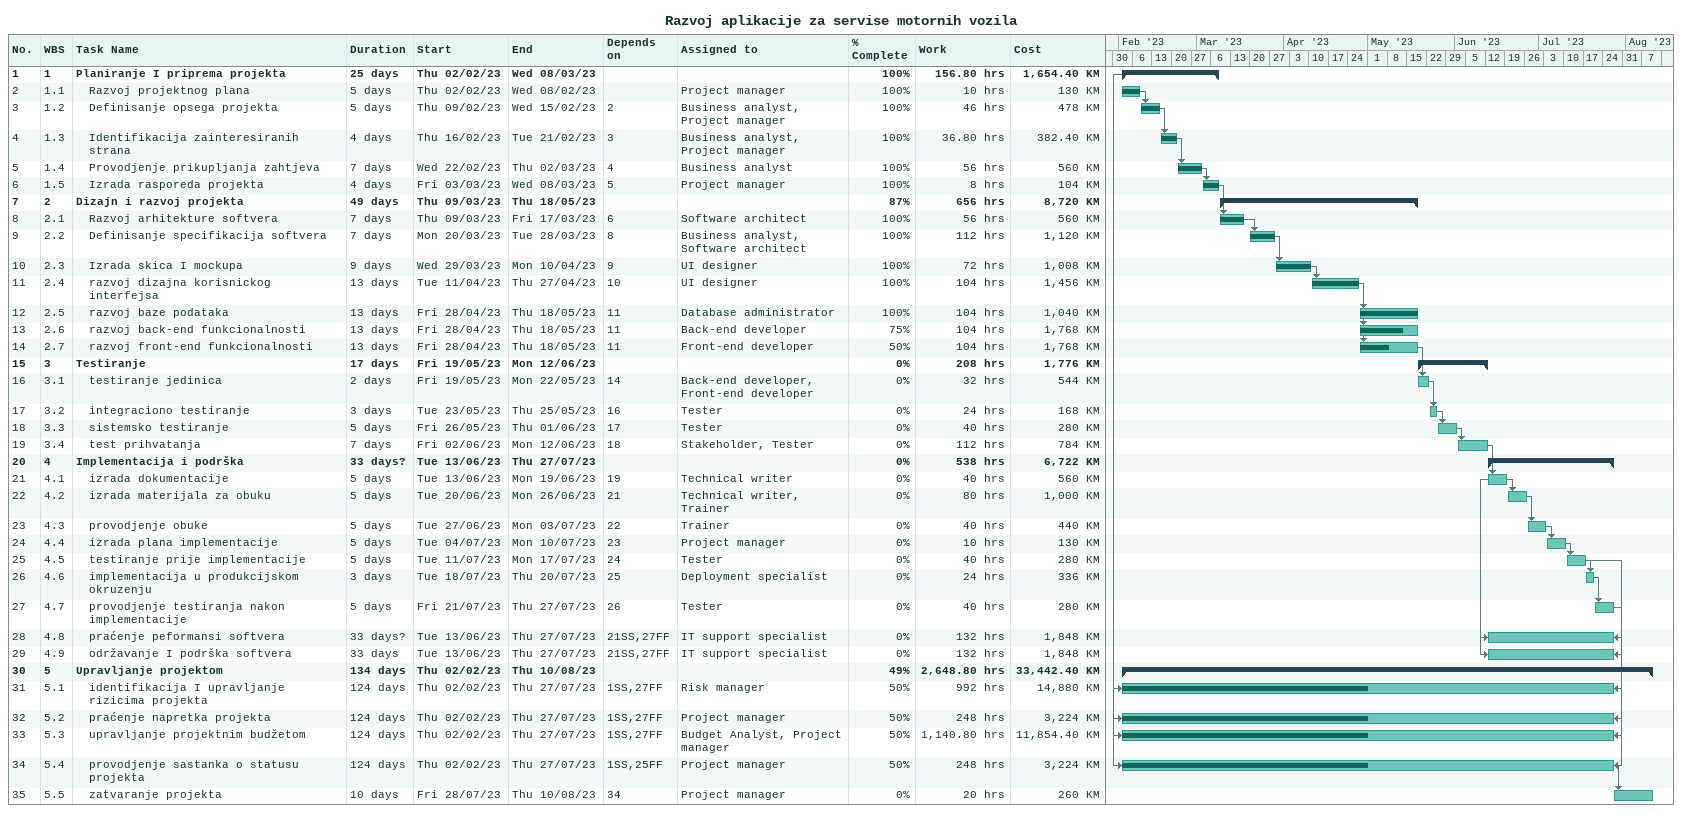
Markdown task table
Razvoj aplikacije za servise motornih vozila

| ID | WBS | Task | Duration | Start | Finish | Predecessors | Resources | % complete | Work (h) | Cost (KM) |
|---|---|---|---|---|---|---|---|---|---|---|
| 1 | 1 | **Planiranje I priprema projekta** | 25d | 2023-02-02 | 2023-03-08 |  |  | 100 | 156.80 | 1654.40 |
| 2 | 1.1 | Razvoj projektnog plana | 5d | 2023-02-02 | 2023-02-08 |  | Project manager | 100 | 10 | 130 |
| 3 | 1.2 | Definisanje opsega projekta | 5d | 2023-02-09 | 2023-02-15 | 2 | Business analyst, Project manager | 100 | 46 | 478 |
| 4 | 1.3 | Identifikacija zainteresiranih strana | 4d | 2023-02-16 | 2023-02-21 | 3 | Business analyst, Project manager | 100 | 36.80 | 382.40 |
| 5 | 1.4 | Provodjenje prikupljanja zahtjeva | 7d | 2023-02-22 | 2023-03-02 | 4 | Business analyst | 100 | 56 | 560 |
| 6 | 1.5 | Izrada rasporeda projekta | 4d | 2023-03-03 | 2023-03-08 | 5 | Project manager | 100 | 8 | 104 |
| 7 | 2 | **Dizajn i razvoj projekta** | 49d | 2023-03-09 | 2023-05-18 |  |  | 87 | 656 | 8720 |
| 8 | 2.1 | Razvoj arhitekture softvera | 7d | 2023-03-09 | 2023-03-17 | 6 | Software architect | 100 | 56 | 560 |
| 9 | 2.2 | Definisanje specifikacija softvera | 7d | 2023-03-20 | 2023-03-28 | 8 | Business analyst, Software architect | 100 | 112 | 1120 |
| 10 | 2.3 | Izrada skica I mockupa | 9d | 2023-03-29 | 2023-04-10 | 9 | UI designer | 100 | 72 | 1008 |
| 11 | 2.4 | razvoj dizajna korisnickog interfejsa | 13d | 2023-04-11 | 2023-04-27 | 10 | UI designer | 100 | 104 | 1456 |
| 12 | 2.5 | razvoj baze podataka | 13d | 2023-04-28 | 2023-05-18 | 11 | Database administrator | 100 | 104 | 1040 |
| 13 | 2.6 | razvoj back-end funkcionalnosti | 13d | 2023-04-28 | 2023-05-18 | 11 | Back-end developer | 75 | 104 | 1768 |
| 14 | 2.7 | razvoj front-end funkcionalnosti | 13d | 2023-04-28 | 2023-05-18 | 11 | Front-end developer | 50 | 104 | 1768 |
| 15 | 3 | **Testiranje** | 17d | 2023-05-19 | 2023-06-12 |  |  | 0 | 208 | 1776 |
| 16 | 3.1 | testiranje jedinica | 2d | 2023-05-19 | 2023-05-22 | 14 | Back-end developer, Front-end developer | 0 | 32 | 544 |
| 17 | 3.2 | integraciono testiranje | 3d | 2023-05-23 | 2023-05-25 | 16 | Tester | 0 | 24 | 168 |
| 18 | 3.3 | sistemsko testiranje | 5d | 2023-05-26 | 2023-06-01 | 17 | Tester | 0 | 40 | 280 |
| 19 | 3.4 | test prihvatanja | 7d | 2023-06-02 | 2023-06-12 | 18 | Stakeholder, Tester | 0 | 112 | 784 |
| 20 | 4 | **Implementacija i podrška** | 33d? | 2023-06-13 | 2023-07-27 |  |  | 0 | 538 | 6722 |
| 21 | 4.1 | izrada dokumentacije | 5d | 2023-06-13 | 2023-06-19 | 19 | Technical writer | 0 | 40 | 560 |
| 22 | 4.2 | izrada materijala za obuku | 5d | 2023-06-20 | 2023-06-26 | 21 | Technical writer, Trainer | 0 | 80 | 1000 |
| 23 | 4.3 | provodjenje obuke | 5d | 2023-06-27 | 2023-07-03 | 22 | Trainer | 0 | 40 | 440 |
| 24 | 4.4 | izrada plana implementacije | 5d | 2023-07-04 | 2023-07-10 | 23 | Project manager | 0 | 10 | 130 |
| 25 | 4.5 | testiranje prije implementacije | 5d | 2023-07-11 | 2023-07-17 | 24 | Tester | 0 | 40 | 280 |
| 26 | 4.6 | implementacija u produkcijskom okruzenju | 3d | 2023-07-18 | 2023-07-20 | 25 | Deployment specialist | 0 | 24 | 336 |
| 27 | 4.7 | provodjenje testiranja nakon implementacije | 5d | 2023-07-21 | 2023-07-27 | 26 | Tester | 0 | 40 | 280 |
| 28 | 4.8 | praćenje peformansi softvera | 33d? | 2023-06-13 | 2023-07-27 | 21SS, 27FF | IT support specialist | 0 | 132 | 1848 |
| 29 | 4.9 | održavanje I podrška softvera | 33d | 2023-06-13 | 2023-07-27 | 21SS, 27FF | IT support specialist | 0 | 132 | 1848 |
| 30 | 5 | **Upravljanje projektom** | 134d | 2023-02-02 | 2023-08-10 |  |  | 49 | 2648.80 | 33442.40 |
| 31 | 5.1 | identifikacija I upravljanje rizicima projekta | 124d | 2023-02-02 | 2023-07-27 | 1SS, 27FF | Risk manager | 50 | 992 | 14880 |
| 32 | 5.2 | praćenje napretka projekta | 124d | 2023-02-02 | 2023-07-27 | 1SS, 27FF | Project manager | 50 | 248 | 3224 |
| 33 | 5.3 | upravljanje projektnim budžetom | 124d | 2023-02-02 | 2023-07-27 | 1SS, 27FF | Budget Analyst, Project manager | 50 | 1140.80 | 11854.40 |
| 34 | 5.4 | provodjenje sastanka o statusu projekta | 124d | 2023-02-02 | 2023-07-27 | 1SS, 25FF | Project manager | 50 | 248 | 3224 |
| 35 | 5.5 | zatvaranje projekta | 10d | 2023-07-28 | 2023-08-10 | 34 | Project manager | 0 | 20 | 260 |
